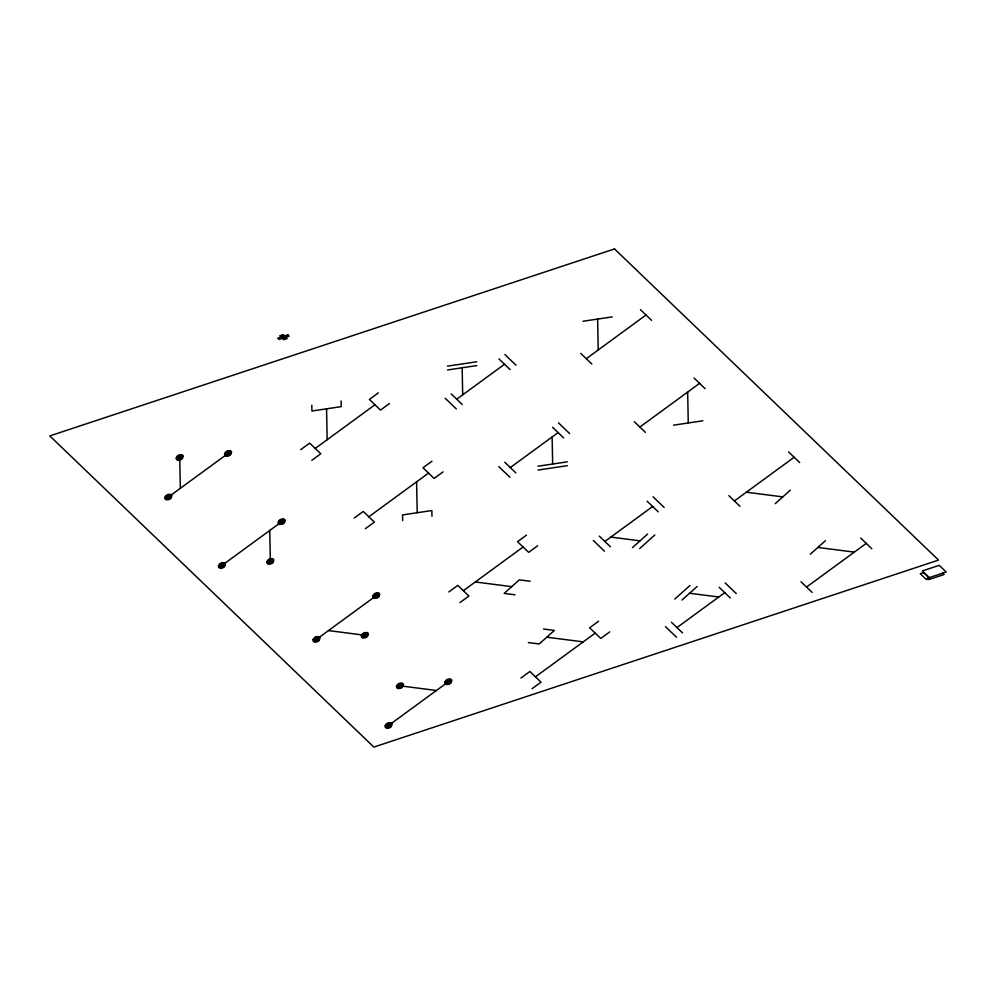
<?xml version="1.0" encoding="UTF-8"?>
<svg xmlns="http://www.w3.org/2000/svg" width="996" height="996" viewBox="0 0 996 996"><rect width="100%" height="100%" fill="white"/><g stroke="black" fill="none" stroke-linecap="round" stroke-linejoin="round"><path stroke-width="1.49" d="M632.46 547.613L647.599 534.055M639.693 548.547L654.833 534.976M775.224 503.665L790.363 490.107M674.765 599.106L689.917 585.536M682.011 600.028L697.15 586.47M810.296 554.224L825.447 540.666M168.386 497.066L228.121 453.379M300.705 449.669L309.656 443.12L320.774 453.79L311.81 460.339M378.356 392.872L369.392 399.433L380.509 410.103L389.461 403.542M315.222 448.461L374.944 404.762M221.984 565.404L281.719 521.717M456.716 399.209L504.511 364.262M354.29 518.02L363.254 511.458L374.372 522.128L365.408 528.677M431.953 461.21L422.989 467.771L434.094 478.441L443.058 471.88M368.806 516.8L428.541 473.1M586.283 358.709L646.006 315.01M510.313 467.547L558.096 432.6M316.529 639.32L376.264 595.633M639.868 427.047L699.603 383.348M448.835 591.923L457.799 585.374L468.904 596.044L459.953 602.592M526.486 535.126L517.534 541.675L528.639 552.344L537.603 545.796M463.352 590.703L523.087 547.016M604.858 541.463L652.641 506.503M388.639 725.437L448.374 681.75M734.413 500.951L794.148 457.264M520.945 678.039L529.909 671.491L541.015 682.16L532.051 688.709M598.596 621.243L589.644 627.804L600.75 638.473L609.714 631.912M535.462 676.819L595.197 633.132M676.969 627.58L724.752 592.632M806.523 587.067L866.259 543.38M282.515 338.416L285.852 337.32M582.984 321.26L612.279 316.89M447.453 366.142L476.748 361.772M447.528 369.964L476.823 365.582M673.607 425.168L702.902 420.785M538.002 466.215L567.297 461.845M538.077 470.037L567.371 465.667M746.365 492.211L782.794 496.892M817.878 547.451L854.307 552.12M610.834 537.093L640.03 540.84M689.581 593.255L718.776 596.99M530.158 581.253L519.302 579.859L504.163 593.417L515.019 594.811M475.304 581.963L511.732 586.644M543.53 629.024L554.386 630.418L539.234 643.976L528.378 642.582M546.816 637.203L583.245 641.872M328.468 630.58L364.91 635.261M399.981 685.808L436.422 690.489M942.664 573.198L944.059 574.53L928.708 579.61L927.313 578.278L946.2 572.003L939.253 565.342L922.321 570.945L929.256 577.618M640.453 309.681L651.571 320.351M788.595 451.923L799.701 462.592M694.05 378.019L705.156 388.689M860.706 538.052L871.811 548.721M580.73 353.368L591.836 364.038M728.86 495.622L739.966 506.292M634.315 421.706L645.433 432.376M800.971 581.739L812.076 592.408M504.922 354.551L516.04 365.221M653.065 496.805L664.17 507.474M498.959 358.921L510.064 369.591M647.089 501.175L658.194 511.844M558.519 422.889L569.625 433.559M725.175 582.921L736.281 593.591M552.543 427.259L563.661 437.929M719.199 587.291L730.305 597.961M451.163 393.881L462.281 404.55M599.306 536.122L610.411 546.792M445.2 398.251L456.305 408.908M593.33 540.492L604.435 551.162M504.76 462.219L515.866 472.888M671.416 622.239L682.521 632.908M498.784 466.589L509.902 477.258M665.44 626.609L676.545 637.278M284.52 335.963L285.827 337.221M687.663 392.088L688.261 422.976M597.625 319.081L598.223 349.97M552.133 436.97L552.656 464.036M462.169 367.773L462.692 394.839M431.953 516.277L431.841 510.537L402.546 514.92L402.658 520.647M416.602 481.84L417.2 512.728M341.105 400.915L341.217 406.642L311.922 411.012L311.81 405.285M326.564 408.833L327.161 439.722M269.767 530.457L270.364 561.346M179.741 457.45L180.338 488.339M164.975 497.353L164.925 498.461A6.922 3.063 -10.3 0 0 165.411 499.257A4.42 1.955 -10.3 0 0 166.444 499.793L168.834 499.594A4.42 1.955 -10.3 0 0 170.241 498.847A6.922 3.063 -10.3 0 0 171.212 497.938L171.86 495.684A6.922 3.063 -10.3 0 0 171.374 494.888A4.694 2.067 -10.3 0 0 170.279 494.315L167.951 494.551A4.42 1.955 -10.3 0 0 166.544 495.298A6.922 3.063 -10.3 0 0 165.573 496.207L164.975 497.353M165.66 497.303L165.622 498.187A5.54 2.44 -10.3 0 0 166.008 498.822A3.536 1.556 -10.3 0 0 166.83 499.245L168.747 499.083A3.536 1.556 -10.3 0 0 169.868 498.498A5.54 2.44 -10.3 0 0 170.652 497.763L171.163 495.958A5.54 2.44 -10.3 0 0 170.777 495.323A3.76 1.656 -10.3 0 0 169.893 494.863L168.038 495.049A3.536 1.556 -10.3 0 0 166.905 495.647A5.54 2.44 -10.3 0 0 166.133 496.382L165.66 497.303M166.344 497.241L166.32 497.9A4.158 1.83 -10.3 0 0 166.606 498.386A2.652 1.17 -10.3 0 0 167.228 498.697L168.66 498.585A2.652 1.17 -10.3 0 0 169.507 498.137A4.158 1.83 -10.3 0 0 170.079 497.589L170.465 496.232A4.158 1.83 -10.3 0 0 170.179 495.759A2.814 1.245 -10.3 0 0 169.519 495.423L168.125 495.56A2.652 1.17 -10.3 0 0 167.278 496.008A4.158 1.83 -10.3 0 0 166.706 496.556L166.344 497.241M167.029 497.191C169.37 500.702 170.64 493.082 167.029 497.191M167.714 497.129L169.083 496.792L167.714 497.129M176.317 457.737L176.28 458.832A6.922 3.063 -10.3 0 0 176.753 459.629A4.42 1.955 -10.3 0 0 177.798 460.164L180.189 459.965A4.42 1.955 -10.3 0 0 181.596 459.218A6.922 3.063 -10.3 0 0 182.554 458.309L183.202 456.056A6.922 3.063 -10.3 0 0 182.729 455.259A4.694 2.067 -10.3 0 0 181.621 454.686L179.292 454.923A4.42 1.955 -10.3 0 0 177.886 455.67A6.922 3.063 -10.3 0 0 176.927 456.579L176.317 457.737M177.002 457.674L176.977 458.558A5.54 2.44 -10.3 0 0 177.35 459.193A3.536 1.556 -10.3 0 0 178.184 459.617L180.102 459.455A3.536 1.556 -10.3 0 0 181.222 458.87A5.54 2.44 -10.3 0 0 181.994 458.135L182.517 456.33A5.54 2.44 -10.3 0 0 182.131 455.695A3.76 1.656 -10.3 0 0 181.247 455.247L179.38 455.433A3.536 1.556 -10.3 0 0 178.259 456.019A5.54 2.44 -10.3 0 0 177.487 456.753L177.002 457.674M177.686 457.612L177.661 458.272A4.158 1.83 -10.3 0 0 177.948 458.758A2.652 1.17 -10.3 0 0 178.57 459.081L180.015 458.957A2.652 1.17 -10.3 0 0 180.849 458.509A4.158 1.83 -10.3 0 0 181.434 457.961L181.82 456.616A4.158 1.83 -10.3 0 0 181.533 456.131A2.814 1.245 -10.3 0 0 180.874 455.795L179.479 455.931A2.652 1.17 -10.3 0 0 178.633 456.38A4.158 1.83 -10.3 0 0 178.047 456.927L177.686 457.612M178.371 457.562C180.712 461.073 181.994 453.454 178.371 457.562M179.056 457.5L180.438 457.164L179.056 457.5M218.56 565.703L218.522 566.799A6.922 3.063 -10.3 0 0 218.996 567.596A4.42 1.955 -10.3 0 0 220.041 568.131L222.432 567.932A4.42 1.955 -10.3 0 0 223.839 567.185A6.922 3.063 -10.3 0 0 224.81 566.276L225.445 564.022A6.922 3.063 -10.3 0 0 224.971 563.226A4.694 2.067 -10.3 0 0 223.863 562.653L221.535 562.889A4.42 1.955 -10.3 0 0 220.128 563.636A6.922 3.063 -10.3 0 0 219.17 564.545L218.56 565.703M219.245 565.641L219.22 566.525A5.54 2.44 -10.3 0 0 219.593 567.16A3.536 1.556 -10.3 0 0 220.427 567.583L222.345 567.421A3.536 1.556 -10.3 0 0 223.465 566.836A5.54 2.44 -10.3 0 0 224.237 566.101L224.76 564.296A5.54 2.44 -10.3 0 0 224.374 563.661A3.76 1.656 -10.3 0 0 223.49 563.201L221.635 563.4A3.536 1.556 -10.3 0 0 220.502 563.985A5.54 2.44 -10.3 0 0 219.73 564.72L219.245 565.641M219.929 565.579L219.904 566.238A4.158 1.83 -10.3 0 0 220.191 566.724A2.652 1.17 -10.3 0 0 220.813 567.048L222.257 566.923A2.652 1.17 -10.3 0 0 223.092 566.475A4.158 1.83 -10.3 0 0 223.677 565.927L224.063 564.583A4.158 1.83 -10.3 0 0 223.776 564.097A2.814 1.245 -10.3 0 0 223.116 563.761L221.722 563.898A2.652 1.17 -10.3 0 0 220.875 564.346A4.158 1.83 -10.3 0 0 220.29 564.894L219.929 565.579M224.698 453.666L224.66 454.774A6.922 3.063 -10.3 0 0 225.133 455.57A4.42 1.955 -10.3 0 0 226.179 456.106L228.57 455.907A4.42 1.955 -10.3 0 0 229.976 455.16A6.922 3.063 -10.3 0 0 230.948 454.238L231.582 451.997A6.922 3.063 -10.3 0 0 231.109 451.2A4.694 2.067 -10.3 0 0 230.001 450.628L227.686 450.864A4.42 1.955 -10.3 0 0 226.279 451.599A6.922 3.063 -10.3 0 0 225.308 452.52L224.698 453.666M220.614 565.529C222.955 569.04 224.237 561.42 220.614 565.529M225.382 453.616L225.357 454.487A5.54 2.44 -10.3 0 0 225.731 455.122A3.536 1.556 -10.3 0 0 226.565 455.558L228.482 455.396A3.536 1.556 -10.3 0 0 229.603 454.799A5.54 2.44 -10.3 0 0 230.375 454.064L230.898 452.271A5.54 2.44 -10.3 0 0 230.512 451.636A3.76 1.656 -10.3 0 0 229.628 451.176L227.773 451.362A3.536 1.556 -10.3 0 0 226.64 451.96A5.54 2.44 -10.3 0 0 225.868 452.694L225.382 453.616M221.299 565.467L222.681 565.13L221.299 565.467M226.067 453.554L226.042 454.213A4.158 1.83 -10.3 0 0 226.329 454.686A2.652 1.17 -10.3 0 0 226.951 455.01L228.395 454.898A2.652 1.17 -10.3 0 0 229.229 454.45A4.158 1.83 -10.3 0 0 229.815 453.902L230.201 452.545A4.158 1.83 -10.3 0 0 229.914 452.072A2.814 1.245 -10.3 0 0 229.254 451.723L227.86 451.873A2.652 1.17 -10.3 0 0 227.013 452.309A4.158 1.83 -10.3 0 0 226.428 452.869L226.067 453.554M226.752 453.491C229.105 457.015 230.375 449.383 226.752 453.491M227.437 453.441L228.819 453.105L227.437 453.441M266.953 561.632L266.903 562.74A6.922 3.063 -10.3 0 0 267.376 563.524A4.42 1.955 -10.3 0 0 268.422 564.072L270.812 563.861A4.42 1.955 -10.3 0 0 272.219 563.126A6.922 3.063 -10.3 0 0 273.19 562.205L273.825 559.951A6.922 3.063 -10.3 0 0 273.352 559.167A4.694 2.067 -10.3 0 0 272.244 558.594L269.928 558.831A4.42 1.955 -10.3 0 0 268.522 559.565A6.922 3.063 -10.3 0 0 267.551 560.487L266.953 561.632M267.625 561.57L267.6 562.454A5.54 2.44 -10.3 0 0 267.974 563.089A3.536 1.556 -10.3 0 0 268.808 563.524L270.725 563.363A3.536 1.556 -10.3 0 0 271.846 562.765A5.54 2.44 -10.3 0 0 272.618 562.03L273.141 560.238A5.54 2.44 -10.3 0 0 272.755 559.603A3.76 1.656 -10.3 0 0 271.871 559.142L270.016 559.329A3.536 1.556 -10.3 0 0 268.883 559.926A5.54 2.44 -10.3 0 0 268.111 560.661L267.625 561.57M268.31 561.52L268.285 562.18A4.158 1.83 -10.3 0 0 268.571 562.653A2.652 1.17 -10.3 0 0 269.206 562.977L270.638 562.852A2.652 1.17 -10.3 0 0 271.485 562.416A4.158 1.83 -10.3 0 0 272.057 561.869L272.443 560.511A4.158 1.83 -10.3 0 0 272.157 560.038A2.814 1.245 -10.3 0 0 271.497 559.69L270.103 559.839A2.652 1.17 -10.3 0 0 269.256 560.275A4.158 1.83 -10.3 0 0 268.671 560.835L268.31 561.52M268.995 561.458C271.348 564.981 272.618 557.349 268.995 561.458M269.679 561.408L271.061 561.072L269.679 561.408M278.295 522.004L278.258 523.112A6.922 3.063 -10.3 0 0 278.731 523.908A4.42 1.955 -10.3 0 0 279.776 524.444L282.167 524.245A4.42 1.955 -10.3 0 0 283.574 523.498A6.922 3.063 -10.3 0 0 284.532 522.576L285.18 520.335A6.922 3.063 -10.3 0 0 284.707 519.539A4.694 2.067 -10.3 0 0 283.599 518.966L281.27 519.202A4.42 1.955 -10.3 0 0 279.864 519.937A6.922 3.063 -10.3 0 0 278.905 520.858L278.295 522.004M278.98 521.954L278.942 522.825A5.54 2.44 -10.3 0 0 279.328 523.473A3.536 1.556 -10.3 0 0 280.162 523.896L282.067 523.734A3.536 1.556 -10.3 0 0 283.2 523.137A5.54 2.44 -10.3 0 0 283.972 522.414L284.483 520.609A5.54 2.44 -10.3 0 0 284.109 519.974A3.76 1.656 -10.3 0 0 283.225 519.514L281.358 519.7A3.536 1.556 -10.3 0 0 280.237 520.298A5.54 2.44 -10.3 0 0 279.465 521.033L278.98 521.954M279.664 521.892L279.639 522.551A4.158 1.83 -10.3 0 0 279.926 523.025A2.652 1.17 -10.3 0 0 280.548 523.348L281.98 523.236A2.652 1.17 -10.3 0 0 282.827 522.788A4.158 1.83 -10.3 0 0 283.412 522.24L283.798 520.883A4.158 1.83 -10.3 0 0 283.511 520.41A2.814 1.245 -10.3 0 0 282.852 520.061L281.445 520.211A2.652 1.17 -10.3 0 0 280.611 520.647A4.158 1.83 -10.3 0 0 280.025 521.207L279.664 521.892M280.349 521.829C282.69 525.353 283.972 517.721 280.349 521.829M281.034 521.78L282.416 521.443L281.034 521.78M313.105 639.606L313.068 640.714A6.922 3.063 -10.3 0 0 313.541 641.499A4.42 1.955 -10.3 0 0 314.587 642.034L316.977 641.835A4.42 1.955 -10.3 0 0 318.384 641.1A6.922 3.063 -10.3 0 0 319.343 640.179L319.99 637.926A6.922 3.063 -10.3 0 0 319.517 637.129A4.694 2.067 -10.3 0 0 318.409 636.569L316.081 636.805A4.42 1.955 -10.3 0 0 314.674 637.54A6.922 3.063 -10.3 0 0 313.703 638.461L313.105 639.606M313.79 639.544L313.752 640.428A5.54 2.44 -10.3 0 0 314.138 641.063A3.536 1.556 -10.3 0 0 314.973 641.499L316.877 641.337A3.536 1.556 -10.3 0 0 318.01 640.739A5.54 2.44 -10.3 0 0 318.782 640.005L319.293 638.212A5.54 2.44 -10.3 0 0 318.919 637.577A3.76 1.656 -10.3 0 0 318.035 637.116L316.168 637.303A3.536 1.556 -10.3 0 0 315.047 637.901A5.54 2.44 -10.3 0 0 314.275 638.635L313.79 639.544M314.475 639.494L314.45 640.154A4.158 1.83 -10.3 0 0 314.736 640.627A2.652 1.17 -10.3 0 0 315.359 640.951L316.79 640.826A2.652 1.17 -10.3 0 0 317.637 640.391A4.158 1.83 -10.3 0 0 318.222 639.83L318.608 638.486A4.158 1.83 -10.3 0 0 318.322 638.013A2.814 1.245 -10.3 0 0 317.649 637.664L316.255 637.813A2.652 1.17 -10.3 0 0 315.421 638.249A4.158 1.83 -10.3 0 0 314.836 638.797L314.475 639.494M315.159 639.432C317.5 642.955 318.77 635.324 315.159 639.432M315.844 639.382L317.214 639.046L315.844 639.382M361.486 635.548L361.448 636.643A6.922 3.063 -10.3 0 0 361.922 637.44A4.42 1.955 -10.3 0 0 362.967 637.975L365.358 637.776A4.42 1.955 -10.3 0 0 366.765 637.029A6.922 3.063 -10.3 0 0 367.723 636.12L368.371 633.867A6.922 3.063 -10.3 0 0 367.898 633.07A4.694 2.067 -10.3 0 0 366.789 632.497L364.461 632.734A4.42 1.955 -10.3 0 0 363.054 633.481A6.922 3.063 -10.3 0 0 362.096 634.39L361.486 635.548M362.171 635.485L362.133 636.369A5.54 2.44 -10.3 0 0 362.519 637.004A3.536 1.556 -10.3 0 0 363.353 637.428L365.271 637.266A3.536 1.556 -10.3 0 0 366.391 636.681A5.54 2.44 -10.3 0 0 367.163 635.946L367.673 634.141A5.54 2.44 -10.3 0 0 367.3 633.506A3.76 1.656 -10.3 0 0 366.416 633.058L364.548 633.244A3.536 1.556 -10.3 0 0 363.428 633.83A5.54 2.44 -10.3 0 0 362.656 634.564L362.171 635.485M362.855 635.423L362.83 636.083A4.158 1.83 -10.3 0 0 363.117 636.569A2.652 1.17 -10.3 0 0 363.739 636.892L365.171 636.768A2.652 1.17 -10.3 0 0 366.018 636.32A4.158 1.83 -10.3 0 0 366.603 635.772L366.989 634.427A4.158 1.83 -10.3 0 0 366.702 633.942A2.814 1.245 -10.3 0 0 366.042 633.605L364.648 633.742A2.652 1.17 -10.3 0 0 363.801 634.191A4.158 1.83 -10.3 0 0 363.216 634.738L362.855 635.423M363.54 635.373C365.881 638.884 367.163 631.265 363.54 635.373M364.225 635.311L365.607 634.975L364.225 635.311M372.84 595.919L372.79 597.015A6.922 3.063 -10.3 0 0 373.276 597.812A4.42 1.955 -10.3 0 0 374.309 598.347L376.7 598.148A4.42 1.955 -10.3 0 0 378.107 597.413A6.922 3.063 -10.3 0 0 379.078 596.492L379.725 594.239A6.922 3.063 -10.3 0 0 379.239 593.442A4.694 2.067 -10.3 0 0 378.144 592.881L375.816 593.106A4.42 1.955 -10.3 0 0 374.409 593.853A6.922 3.063 -10.3 0 0 373.438 594.774L372.84 595.919M373.525 595.857L373.488 596.741A5.54 2.44 -10.3 0 0 373.874 597.376A3.536 1.556 -10.3 0 0 374.708 597.812L376.613 597.65A3.536 1.556 -10.3 0 0 377.745 597.052A5.54 2.44 -10.3 0 0 378.517 596.318L379.028 594.512A5.54 2.44 -10.3 0 0 378.642 593.877A3.76 1.656 -10.3 0 0 377.758 593.429L375.903 593.616A3.536 1.556 -10.3 0 0 374.782 594.201A5.54 2.44 -10.3 0 0 373.998 594.936L373.525 595.857M374.21 595.807L374.185 596.467A4.158 1.83 -10.3 0 0 374.471 596.94A2.652 1.17 -10.3 0 0 375.094 597.264L376.525 597.139A2.652 1.17 -10.3 0 0 377.372 596.691A4.158 1.83 -10.3 0 0 377.945 596.143L378.331 594.799A4.158 1.83 -10.3 0 0 378.044 594.313A2.814 1.245 -10.3 0 0 377.384 593.977L375.99 594.114A2.652 1.17 -10.3 0 0 375.143 594.562A4.158 1.83 -10.3 0 0 374.571 595.11L374.21 595.807M374.894 595.745C377.235 599.256 378.505 591.636 374.894 595.745M375.579 595.683L376.949 595.347L375.579 595.683M385.215 725.723L385.178 726.831A6.922 3.063 -10.3 0 0 385.651 727.628A4.42 1.955 -10.3 0 0 386.685 728.163L389.075 727.964A4.42 1.955 -10.3 0 0 390.482 727.217A6.922 3.063 -10.3 0 0 391.453 726.296L392.1 724.055A6.922 3.063 -10.3 0 0 391.627 723.258A4.694 2.067 -10.3 0 0 390.519 722.685L388.191 722.922A4.42 1.955 -10.3 0 0 386.784 723.656A6.922 3.063 -10.3 0 0 385.813 724.578L385.215 725.723M385.9 725.673L385.863 726.545A5.54 2.44 -10.3 0 0 386.249 727.192A3.536 1.556 -10.3 0 0 387.083 727.615L388.988 727.453A3.536 1.556 -10.3 0 0 390.121 726.856A5.54 2.44 -10.3 0 0 390.893 726.134L391.403 724.329A5.54 2.44 -10.3 0 0 391.03 723.694A3.76 1.656 -10.3 0 0 390.146 723.233L388.278 723.42A3.536 1.556 -10.3 0 0 387.158 724.017A5.54 2.44 -10.3 0 0 386.386 724.752L385.9 725.673M386.585 725.611L386.56 726.271A4.158 1.83 -10.3 0 0 386.846 726.756A2.652 1.17 -10.3 0 0 387.469 727.068L388.901 726.956A2.652 1.17 -10.3 0 0 389.747 726.507A4.158 1.83 -10.3 0 0 390.332 725.96L390.718 724.602A4.158 1.83 -10.3 0 0 390.432 724.129A2.814 1.245 -10.3 0 0 389.76 723.793L388.365 723.93A2.652 1.17 -10.3 0 0 387.531 724.378A4.158 1.83 -10.3 0 0 386.946 724.926L386.585 725.611M387.27 725.549C389.61 729.072 390.88 721.44 387.27 725.549M387.954 725.499L389.324 725.163L387.954 725.499M396.57 686.095L396.52 687.203A6.922 3.063 -10.3 0 0 396.993 687.999A4.42 1.955 -10.3 0 0 398.039 688.535L400.429 688.336A4.42 1.955 -10.3 0 0 401.836 687.589A6.922 3.063 -10.3 0 0 402.807 686.68L403.442 684.426A6.922 3.063 -10.3 0 0 402.969 683.63A4.694 2.067 -10.3 0 0 401.861 683.057L399.545 683.293A4.42 1.955 -10.3 0 0 398.139 684.04A6.922 3.063 -10.3 0 0 397.167 684.949L396.57 686.095M397.255 686.045L397.217 686.929A5.54 2.44 -10.3 0 0 397.591 687.564A3.536 1.556 -10.3 0 0 398.425 687.987L400.342 687.825A3.536 1.556 -10.3 0 0 401.463 687.24A5.54 2.44 -10.3 0 0 402.235 686.505L402.758 684.7A5.54 2.44 -10.3 0 0 402.372 684.065A3.76 1.656 -10.3 0 0 401.488 683.605L399.633 683.791A3.536 1.556 -10.3 0 0 398.5 684.389A5.54 2.44 -10.3 0 0 397.728 685.124L397.255 686.045M397.927 685.983L397.902 686.642A4.158 1.83 -10.3 0 0 398.188 687.128A2.652 1.17 -10.3 0 0 398.823 687.452L400.255 687.327A2.652 1.17 -10.3 0 0 401.102 686.879A4.158 1.83 -10.3 0 0 401.674 686.331L402.06 684.974A4.158 1.83 -10.3 0 0 401.774 684.501A2.814 1.245 -10.3 0 0 401.114 684.165L399.72 684.302A2.652 1.17 -10.3 0 0 398.873 684.75A4.158 1.83 -10.3 0 0 398.3 685.298L397.927 685.983M398.612 685.933C400.965 689.444 402.235 681.824 398.612 685.933M399.296 685.87L400.678 685.534L399.296 685.87M444.951 682.036L444.901 683.144A6.922 3.063 -10.3 0 0 445.386 683.928A4.42 1.955 -10.3 0 0 446.42 684.464L448.81 684.264A4.42 1.955 -10.3 0 0 450.217 683.53A6.922 3.063 -10.3 0 0 451.188 682.609L451.835 680.355A6.922 3.063 -10.3 0 0 451.35 679.571A4.694 2.067 -10.3 0 0 450.254 678.998L447.926 679.235A4.42 1.955 -10.3 0 0 446.519 679.969A6.922 3.063 -10.3 0 0 445.548 680.89L444.951 682.036M445.635 681.974L445.598 682.858A5.54 2.44 -10.3 0 0 445.984 683.493A3.536 1.556 -10.3 0 0 446.806 683.928L448.723 683.766A3.536 1.556 -10.3 0 0 449.843 683.169A5.54 2.44 -10.3 0 0 450.628 682.434L451.138 680.642A5.54 2.44 -10.3 0 0 450.752 680.007A3.76 1.656 -10.3 0 0 449.868 679.546L448.013 679.733A3.536 1.556 -10.3 0 0 446.893 680.33A5.54 2.44 -10.3 0 0 446.108 681.065L445.635 681.974M446.32 681.924L446.295 682.584A4.158 1.83 -10.3 0 0 446.582 683.057A2.652 1.17 -10.3 0 0 447.204 683.38L448.636 683.256A2.652 1.17 -10.3 0 0 449.482 682.82A4.158 1.83 -10.3 0 0 450.055 682.26L450.441 680.915A4.158 1.83 -10.3 0 0 450.155 680.442A2.814 1.245 -10.3 0 0 449.495 680.094L448.1 680.243A2.652 1.17 -10.3 0 0 447.254 680.679A4.158 1.83 -10.3 0 0 446.681 681.227L446.32 681.924M447.005 681.862C449.345 685.385 450.615 677.753 447.005 681.862M447.69 681.812L449.059 681.476L447.69 681.812M283.076 334.656L279.739 335.752L283.823 339.673L287.147 338.565L283.076 334.656M287.844 334.868L277.747 338.204L279.042 339.462L289.151 336.113L287.844 334.868M614.507 248.925L49.8 435.912L373.849 747.075L938.556 560.088L614.507 248.925M923.628 572.551L920.242 573.671L926.317 579.51L929.704 578.39L923.628 572.551"/></g></svg>
